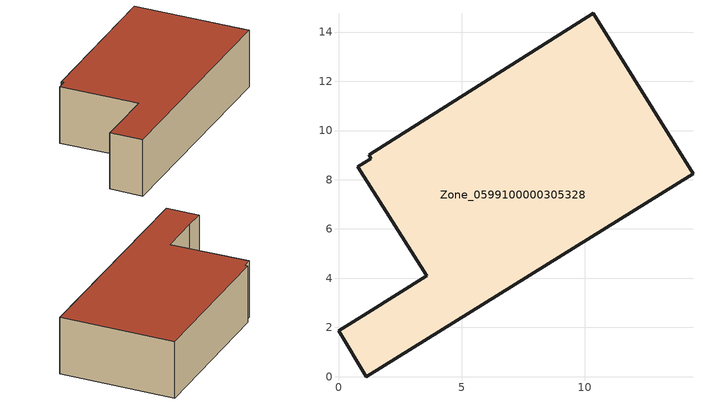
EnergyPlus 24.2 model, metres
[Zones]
Zone_0599100000305328
 floor ground (C_G): 1.3,8.85 1.24,9.02 10.35,14.76 14.4,8.25 1.13,0 0,1.87 1.18,2.59 3.58,4.1 0.78,8.52 z0
 wall outside (C_F): 3.58,4.1 1.18,2.59 0,1.87 1.13,0 14.4,8.25 10.35,14.76 1.24,9.02 1.3,8.85 0.78,8.52 3.58,4.1 z0:3.85
 roof outside (C_R): 1.3,8.85 0.78,8.52 3.58,4.1 1.18,2.59 0,1.87 1.13,0 14.4,8.25 10.35,14.76 1.24,9.02 z3.85
[BUILDING]
Pand.0599100000305328: North Axis=0; Terrain=City; Loads Convergence Tolerance Value=0.04; Temperature Convergence Tolerance Value=0.4; Solar Distribution=FullExterior; Maximum Number of Warmup Days=25; Minimum Number of Warmup Days=1
[Site:Location]
Rotterdam.The.Hague.AP_ZH_NLD Design_Conditions: Latitude=51.96; Longitude=4.45; Time Zone=1; Elevation=-4.5
[SITE:GROUNDTEMPERATURE:BUILDINGSURFACE]
18, 18, 18, 18, 18, 18, 18, 18, 18, 18, 18, 18
[MATERIAL] Thermal Absorptance=0.9; Solar Absorptance=0.7; Visible Absorptance=0.7
Name | Roughness | Thickness | Conductivity | Density | Specific Heat
G.TC.1946 | MediumSmooth | 0.15 | 1 | 540 | 1210
F.TC.1946 | Rough | 0.3 | 0.857143 | 1920 | 840
R.TC.1946 | MediumRough | 0.2 | 0.909091 | 1500 | 1000
[CONSTRUCTION]
C_G: G.TC.1946
C_F: F.TC.1946
C_R: R.TC.1946
[ZONE]
Zone_0599100000305328: Type=1; Multiplier=1; Ceiling Height=Autocalculate; Volume=Autocalculate; Floor Area=autocalculate; Part of Total Floor Area=Yes
[ZONEINFILTRATION:DESIGNFLOWRATE]
Infil_Zone_0599100000305328: Zone or ZoneList or Space or SpaceList=Zone_0599100000305328; Schedule=AlwaysOn; Design Flow Rate Calculation Method=Flow/Area; Flow Rate per Floor Area=0.003; Constant Term Coefficient=1; Temperature Term Coefficient=0; Velocity Term Coefficient=0; Velocity Squared Term Coefficient=0
[HVACTEMPLATE:ZONE:IDEALLOADSAIRSYSTEM]
Zone_0599100000305328: Maximum Heating Supply Air Temperature=50; Minimum Cooling Supply Air Temperature=13; Maximum Heating Supply Air Humidity Ratio=0.0156; Minimum Cooling Supply Air Humidity Ratio=0.0077; Heating Limit=NoLimit; Cooling Limit=NoLimit; Dehumidification Control Type=ConstantSensibleHeatRatio; Cooling Sensible Heat Ratio=0.7; Dehumidification Setpoint=60; Humidification Control Type=None; Humidification Setpoint=30; Outdoor Air Method=None; Outdoor Air Flow Rate per Person=0.00944; Outdoor Air Flow Rate per Zone Floor Area=0; Outdoor Air Flow Rate per Zone=0; Demand Controlled Ventilation Type=None; Outdoor Air Economizer Type=NoEconomizer; Heat Recovery Type=None; Sensible Heat Recovery Effectiveness=0.7; Latent Heat Recovery Effectiveness=0.65
[ZONECONTROL:THERMOSTAT]
ThermostatControl_Zone_0599100000305328: Zone or ZoneList=Zone_0599100000305328; Control Type Schedule=DualSetpointControlType; Control 1=Thermostat_Zone_0599100000305328; Temperature Difference Between Cutout And Setpoint=0
[THERMOSTATSETPOINT:DUALSETPOINT]
Thermostat_Zone_0599100000305328: Heating Setpoint Temperature Schedule=HeatingSetpoint_Zone_0599100000305328; Cooling Setpoint Temperature Schedule=CoolingSetpoint_Zone_0599100000305328
[SCHEDULE:COMPACT]
HeatingSetpoint_Zone_0599100000305328: Through: 12/31, For: AllDays, Until: 24:00, 21
CoolingSetpoint_Zone_0599100000305328: Through: 12/31, For: AllDays, Until: 24:00, 24
DualSetpointControlType: Through: 12/31, For: AllDays, Until: 24:00, 4
AlwaysOn: Through: 12/31, For: AllDays, Until: 24:00, 1
